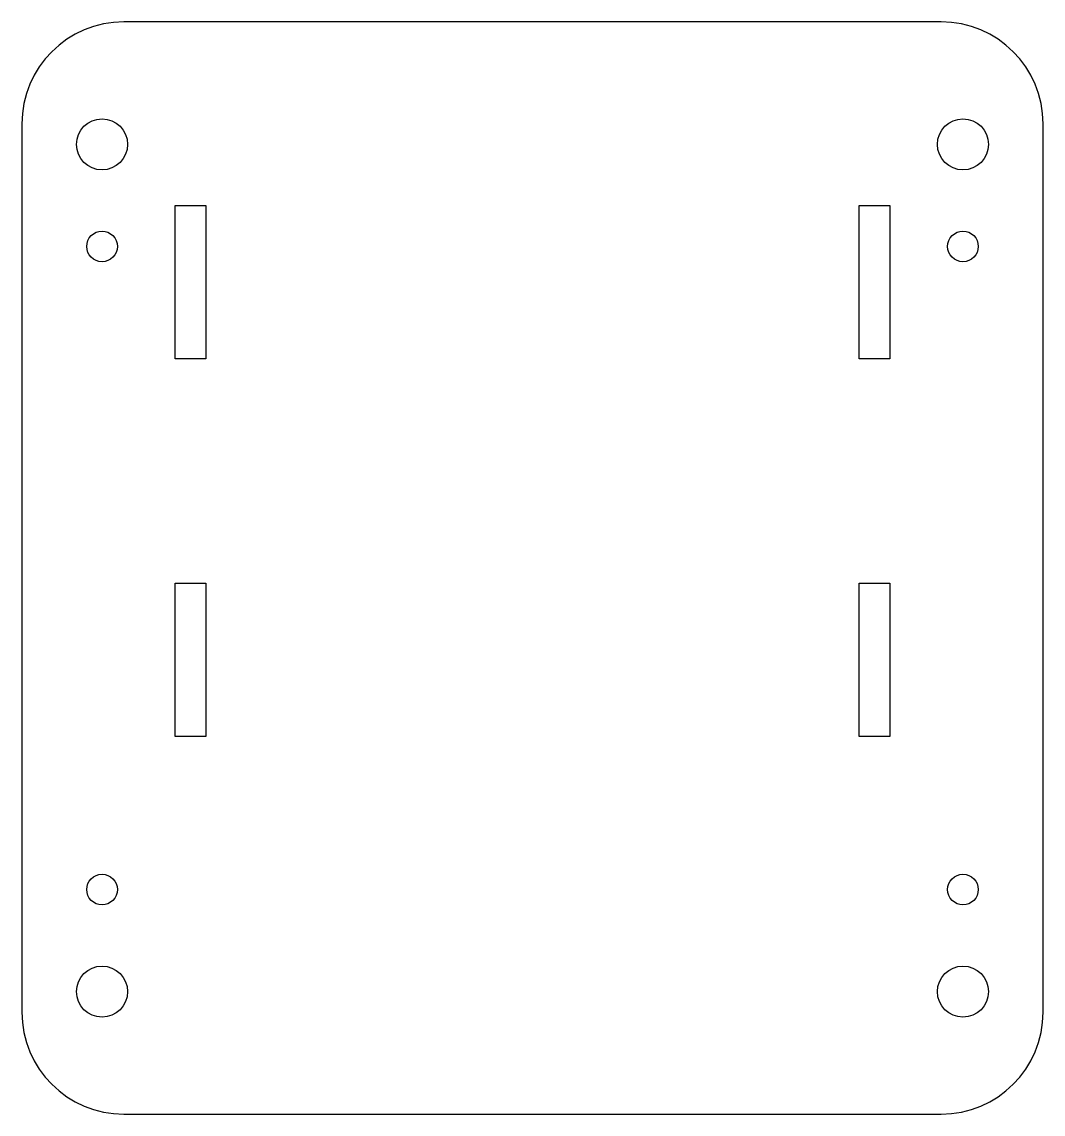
# Model space of a CAD drawing. Header units: millimetres. Extents: x -50 to 50, y -54 to 54.
import ezdxf

# ---------------------------------------------------------------- set-up
doc = ezdxf.new("R2010")
doc.units = ezdxf.units.MM

msp = doc.modelspace()

# ---------------------------------------------------------------- linework, layer by layer
at = {"color": 7, "linetype": 'Continuous', "lineweight": 25}
for p, q in [((40, 53.5), (-40, 53.5)), ((-50, 43.5), (-50, -43.5)), ((50, -43.5), (50, 43.5)), ((-35, 35.5), (-32, 35.5)), ((-35, 20.5), (-35, 35.5)), ((-32, 35.5), (-32, 20.5)), ((32, 20.5), (32, 35.5)), ((32, 35.5), (35, 35.5)), ((35, 35.5), (35, 20.5)), ((-32, 20.5), (-35, 20.5)), ((35, 20.5), (32, 20.5)), ((-35, -16.5), (-35, -1.5)), ((-35, -1.5), (-32, -1.5)), ((-32, -1.5), (-32, -16.5)), ((32, -16.5), (32, -1.5)), ((32, -1.5), (35, -1.5)), ((35, -1.5), (35, -16.5)), ((-32, -16.5), (-35, -16.5)), ((35, -16.5), (32, -16.5)), ((-40, -53.5), (40, -53.5))]:
    msp.add_line(p, q, dxfattribs=at)
for centre, radius in [((-42.15, 41.5), 2.5), ((42.15, 41.5), 2.5), ((-42.15, 31.5), 1.5), ((42.15, 31.5), 1.5), ((-42.15, -31.5), 1.5), ((42.15, -31.5), 1.5), ((-42.15, -41.5), 2.5), ((42.15, -41.5), 2.5)]:
    msp.add_circle(centre, radius, dxfattribs=at)
for centre, start, end in [((-40, 43.5), 90, 180), ((40, 43.5), 0, 90), ((-40, -43.5), 180, 270), ((40, -43.5), 270, 0)]:
    msp.add_arc(centre, 10, start, end, dxfattribs=at)

doc.saveas('drawing.dxf')
